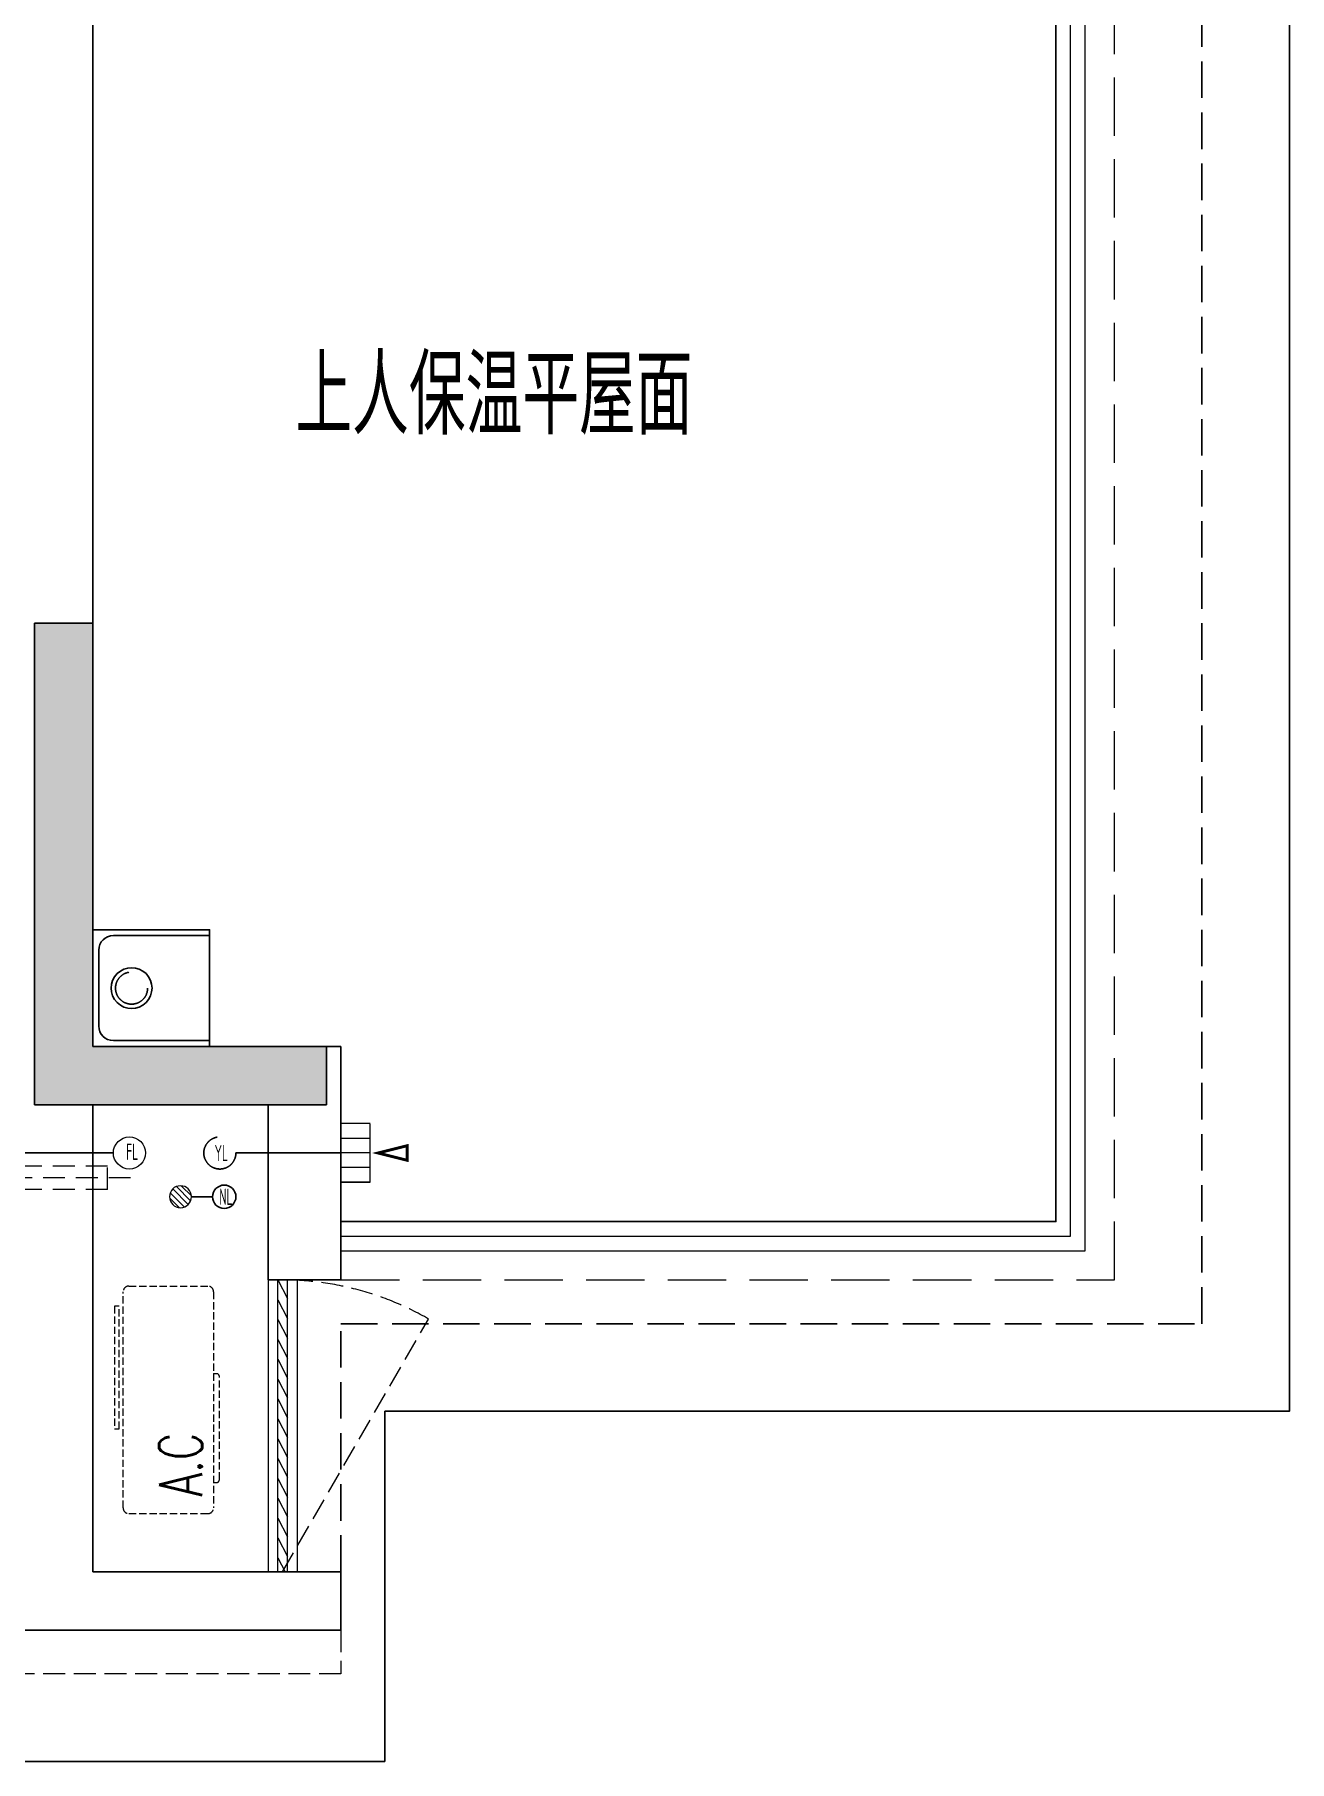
# Model space of a CAD drawing. Extents: x 3753737 to 4713801, y -857380 to 24339.
# Drawn here: x 4683849 to 4688149, y -768810 to -762892 of the extents above; entities that cross this region are included whole.
import ezdxf

# ---------------------------------------------------------------- set-up
doc = ezdxf.new("R2010")
doc.units = 0
doc.header["$LTSCALE"] = 1000
doc.header["$MEASUREMENT"] = 0
for name, pattern in [('#P_--_20B1_001_t3$0$DASH', [0.35, 0.25, -0.1]), ('DASH', [0.35, 0.25, -0.1]), ('HIDDEN', [0.375, 0.25, -0.125])]:
    doc.linetypes.add(name, pattern=pattern)
doc.layers.get('0').update_dxf_attribs({"linetype": 'CONTINUOUS'})
for name, color, linetype in [('!!电气', 1, 'CONTINUOUS'), ('COLU', 7, 'CONTINUOUS'), ('ROOF', 183, 'CONTINUOUS'), ('S-砼墙填充', 251, 'CONTINUOUS'), ('VPIPE-凝结', 150, 'CONTINUOUS'), ('VPIPE-雨水', 4, 'DASH'), ('WALL', 252, 'CONTINUOUS'), ('看线', 185, 'CONTINUOUS'), ('管', 193, 'CONTINUOUS')]:
    doc.layers.add(name, color=color, linetype=linetype)
for name, color, linetype, lineweight in [('EQUIP_地漏', 7, 'CONTINUOUS', 18), ('PUB_TEXT', 7, 'CONTINUOUS', 20), ('VPIPE-废水', 31, 'TG_F', 18), ('WINDOW', 146, 'CONTINUOUS', 20), ('平面-分水线', 189, 'CONTINUOUS', 15), ('平面-栏杆', 56, 'CONTINUOUS', 15), ('平面-看线', 252, 'CONTINUOUS', 15), ('平面-空调室内机', 176, 'CONTINUOUS', 9), ('平面-空调预留孔', 252, 'CONTINUOUS', 15)]:
    doc.layers.add(name, color=color, linetype=linetype, lineweight=lineweight)
doc.styles.add('_TCH_DIM', font='SIMPLEX', dxfattribs={"bigfont": 'GBCBIG'})
doc.styles.get("Standard").update_dxf_attribs({"font": 'gbenor.shx', "bigfont": 'gbcbig.shx'})
doc.styles.add('TG_LINETYPE', font='SIMPLEX', dxfattribs={"width": 0.8, "height": 3, "bigfont": 'HZTXT'})
doc.linetypes.add('TG_F', pattern='A,2,-0.3,["F",TG_LINETYPE,S=0.1,R=0,X=-0.23,Y=-0.15],0', length=2.3)

# ---------------------------------------------------------------- blocks, each defined once
blk = doc.blocks.new('$TwtSys$00000141')
at = {"color": 252}
for p, q in [((-47.09803151780761, 3.836055847277748), (-5.041545145413693, 45.89254221967349)), ((-47.09803151780761, 3.836055847277748), (-5.041545145413693, 45.89254221967349)), ((-43.60958444554853, -17.52724007043071), (17.52724007042889, 43.60958444554853)), ((-43.60958444554853, -17.52724007043071), (17.52724007042889, 43.60958444554853)), ((-33.23401871576607, -33.23401871577153), (33.23401871576607, 33.23401871576425)), ((-33.23401871576607, -33.23401871576971), (33.23401871576607, 33.23401871576425)), ((-16.17805684451741, -43.53063328177632), (43.79137317708955, 16.43879673983065)), ((-16.17805684451741, -43.53063328177632), (43.79137317708955, 16.43879673983247)), ((5.715553844029273, -46.12975947626182), (46.12974035062325, -5.715572969671484)), ((5.715553844029273, -46.12975947626182), (46.12974035062325, -5.715572969671484))]:
    blk.add_line(p, q, dxfattribs=at)
blk.add_circle((0, -1.818989403545856e-12), 47, dxfattribs=at)
blk.add_circle((0, -1.818989403545856e-12), 47, dxfattribs=at)
blk = doc.blocks.new('rtyryrtyeeretee')
at = {"layer": '平面-空调预留孔', "color": 252, "linetype": 'DASH', "ltscale": 0.1}
for p, q in [((669748.8674389471, 343882.007023841), (669748.8674389471, 343872.007023841)), ((670121.7031072036, 343872.007023841), (670121.7031072036, 343882.007023841)), ((669758.8674389471, 343862.007023841), (670111.7031072036, 343862.007023841))]:
    blk.add_line(p, q, dxfattribs=at)
blk.add_lwpolyline([(670352.8023801355, 344221.1163422599), (669932.984234771, 344221.1163422599), (669932.984234771, 344206.0022866031), (670352.8023801355, 344206.0022866031)], close=True, dxfattribs=at)
blk.add_lwpolyline([(670402.0143738759, 343882.0070238413), (669662.0143738759, 343882.007023841, -0.414213562373517), (669642.0143738759, 343902.007023841), (669642.0143738764, 344172.007023841, -0.414213562372746), (669662.0143738764, 344192.007023841), (670402.0143738755, 344192.007023841, -0.4142135623727947), (670422.0143738755, 344172.007023841), (670422.0143738759, 343902.0070238415, -0.4142135623733224)], format="xyb", close=True, dxfattribs=at)
for centre, start, end in [((669758.8674389471, 343872.007023841), 180, 270), ((670111.7031072036, 343872.007023841), 270, 0)]:
    blk.add_arc(centre, 10, start, end, dxfattribs=at)
at = {"layer": '平面-空调预留孔', "color": 252, "linetype": 'DASH', "ltscale": 0.1, "style": '_TCH_DIM', "width": 0.7058823529411765}
blk.add_text('A.C', height=146.88, dxfattribs=at).set_placement((669701.4101996182, 343921.6318135191))
blk = doc.blocks.new('dongkong')
at = {"layer": '平面-空调预留孔', "color": 8, "linetype": 'HIDDEN', "ltscale": 0.3}
for p, q in [((-603796.0415180789, 210899.900060961), (-603796.0415180789, 210431.4859232727)), ((-603836.0415180789, 210820.9630630909), (-603836.0415180789, 210510.8096162414)), ((-603836.0415180789, 210820.9630630909), (-603756.0415180789, 210820.9630630909)), ((-603756.0415180789, 210820.9630630909), (-603756.0415180789, 210510.8096162414))]:
    blk.add_line(p, q, dxfattribs=at)
blk.add_lwpolyline([(-603756.0415180789, 210510.8096162414), (-603836.0415180789, 210510.8096162414)], dxfattribs=at)
blk = doc.blocks.new('DFSFSF')
at = {"layer": '平面-分水线'}
for p, q in [((697141.9143252881, 775567.7311356195), (697141.9143252881, 775667.5561356199)), ((697342.3369560526, 775667.5561356199), (697142.6869560517, 775667.5561356199)), ((697193.1069603423, 775567.7311356195), (697193.1069603423, 775667.5561356199)), ((697242.5119560522, 775567.7311356195), (697242.5119560522, 775667.5561356199)), ((697291.916951762, 775567.7311356195), (697291.916951762, 775667.5561356199)), ((697342.3369560526, 775667.5561356199), (697342.3369560526, 775567.7311356195)), ((697342.3369560526, 775567.7311356195), (697342.3369560526, 775667.5561356199)), ((697342.3369560526, 775567.7311356195), (697142.6869560517, 775567.7311356195))]:
    blk.add_line(p, q, dxfattribs=at)
blk = doc.blocks.new('DFGDGDGD')
at = {"layer": '平面-分水线', "const_width": 10}
blk.add_lwpolyline([(697267.5119560522, 775440.6606483405), (697242.5119560522, 775540.6606483405), (697217.5119560522, 775440.6606483405)], close=True, dxfattribs=at)
blk.add_blockref('DFSFSF', (0, 0))
blk = doc.blocks.new('GDGDGRD')
at = {"layer": 'S-砼墙填充'}
h = blk.add_hatch(color=252, dxfattribs=at)
h.dxf.hatch_style = 1
h.paths.add_polyline_path([(423216.5787019108, 288315.363085822), (423216.5787019108, 288515.363085822), (424016.56728251, 288515.3630858291), (424016.5672813235, 289965.3630283001), (424216.5672813235, 289965.3630283001), (424216.56728251, 288315.3630858291)])
at = {"layer": 'COLU', "color": 252}
blk.add_lwpolyline([(423216.5787019108, 288315.363085822), (423216.5787019108, 288515.363085822), (424016.56728251, 288515.3630858291), (424016.5672813235, 289965.3630283001), (424216.5672813235, 289965.3630283001), (424216.56728251, 288315.3630858291)], close=True, dxfattribs=at)
blk = doc.blocks.new('A$C3EB2330C')
at = {"layer": '管', "color": 252}
for p, q in [((-0.0007213222561404109, 379.9995217677206), (329.9992786777439, 379.9995217677206)), ((379.9992786777439, 329.9995217677206), (379.9992786777439, 69.99952176772058)), ((329.9992786777439, 19.99952176772058), (-0.0007213222561404109, 19.99952176772058))]:
    blk.add_line(p, q, dxfattribs=at)
blk.add_lwpolyline([(399.9992786777439, 399.9995217677206), (399.9992786777439, -0.000478232279419899), (-0.0007213222561404109, -0.000478232279419899), (-0.0007213222561404109, 399.9995217677206)], close=True, dxfattribs=at)
for centre, start, end in [((329.9992786777439, 329.9995217677206), 0, 90), ((329.9992786777439, 69.99952176772058), 270, 360)]:
    blk.add_arc(centre, 50, start, end, dxfattribs=at)
blk.add_ellipse((267.4755955390865, 199.9995217677206), major_axis=(-49.49747468307308, -49.49747468307304), ratio=0.9999999999994058, start_param=-0.7853981633977454, end_param=5.49778714378184, dxfattribs=at)
blk = doc.blocks.new('$WINLIB2D$00000039')
at = {"color": 0}
for points in [[(-0.4999999999983409, 0.5000000000445652), (-0.4999999999999964, -0.4999999999999716)], [(0.5000000000016591, 0.4999999999536158), (-0.4999999999983409, 0.5000000000445652)], [(0.4999999999983338, -0.5000000000463842), (0.4999999999999609, 0.4999999999999432)], [(-0.499999999999428, 0.1666666667124446), (0.500000000000572, 0.1666666666205998)], [(-0.3838834764901549, -0.166666666632409), (-0.4479860405916831, 0.1666666667079113)], [(-0.3158924398378069, -0.166666666637866), (-0.3799950039392748, 0.1666666667006353)], [(-0.2479014031851996, -0.166666666645142), (-0.3120039672867243, 0.1666666666951784)], [(-0.1799103665328481, -0.1666666666505989), (-0.2440129306343159, 0.1666666666887977)], [(-0.1119193298802692, -0.1666666666569512), (-0.1760218939817904, 0.1666666666824455)], [(-0.04392829322788927, -0.1666666666633319), (-0.1080308573293216, 0.1666666666760648)], [(0.02406274342471804, -0.1666666666696841), (-0.04003982067680312, 0.1666666666697125)], [(0.09205378007703402, -0.1666666666751411), (0.02795121597557682, 0.1666666666642556)], [(0.1600448167296129, -0.1666666666815217), (0.0959422526280953, 0.1666666666578749)], [(0.2280358533819644, -0.166666666687874), (0.163933289280525, 0.1666666666505989)], [(0.2960268900345753, -0.1666666666942547), (0.231924325933047, 0.1666666666460657)], [(0.3640179266869801, -0.1666666667006069), (0.2999153625854838, 0.166666666639685)], [(0.4320089633395341, -0.1666666667060639), (0.3679063992380058, 0.166666666632409)], [(0.4999999999916831, -0.1666666667115209), (0.4358974358904746, 0.1666666666260568)], [(-0.4518745131427302, -0.1666666666260284), (-0.5000000000072298, 0.08358586507802102)], [(-0.500000000000572, -0.1666666666214951), (0.499999999999428, -0.1666666667124446)], [(0.4999999999983338, -0.5000000000463842), (-0.5000000000016662, -0.4999999999554348)]]:
    blk.add_lwpolyline(points, dxfattribs=at)
blk = doc.blocks.new('A$C100F5A36')
at = {"layer": 'ROOF', "color": 252, "ltscale": 0.8}
for points in [[(59402.46586443065, -18232.39991673001), (62502.46589044062, -18232.39992696489), (62502.46589061804, -9232.405966357444), (60552.46588879451, -9232.381801333162), (60552.46588873025, -8232.399925305857), (53702.46543226065, -8232.399925158592)], [(59252.46589201549, -17582.3999160697), (61702.46589045366, -17582.39992471668), (61702.465890605, -9882.39724015724), (59902.46588883642, -9882.373075132957), (59902.46588877216, -8882.399925291887), (53702.46543224668, -8882.399925158592)]]:
    blk.add_lwpolyline(points, dxfattribs=at)
at = {"layer": 'VPIPE-凝结', "color": 252, "ltscale": 0.1}
blk.add_line((58472.46349102724, -17347.39991877403), (58132.46589050163, -17347.39994902932), dxfattribs=at)
at = {"layer": 'VPIPE-凝结', "color": 252}
blk.add_line((59252.46589133423, -17347.44158144388), (58892.46827418404, -17347.4416414554), dxfattribs=at)
at = {"layer": 'VPIPE-凝结', "color": 252, "ltscale": 0.1}
blk.add_lwpolyline([(58740.06828999938, -17497.39993190137), (58812.46828999929, -17497.39993010089)], dxfattribs=at)
at = {"layer": 'VPIPE-凝结', "color": 252}
blk.add_circle((58852.46828999929, -17497.39993010089), 40, dxfattribs=at)
at = {"layer": 'VPIPE-废水', "color": 252}
blk.add_circle((58527.46349102724, -17347.39991877403), 55, dxfattribs=at)
at = {"layer": 'VPIPE-雨水', "color": 252}
for centre in [(58535.00099387998, -16782.39983079839), (58837.46828999929, -17347.39993190137)]:
    blk.add_circle(centre, 55, dxfattribs=at)
at = {"layer": 'WALL', "color": 252}
for p, q in [((58402.46589047408, -16982.39991757332), (58402.46589057607, -12482.39992488577)), ((58402.46589047408, -16982.39991757332), (59252.46589135063, -16982.3999175565)), ((59252.46589132398, -17782.3999160741), (59252.46589135063, -16982.3999175565)), ((58402.46589051472, -17182.39991757336), (59002.46589134389, -17182.39991756148)), ((58402.46589120184, -18782.39992365398), (58402.46589051472, -17182.39991757336)), ((59002.46589132398, -17782.39991606579), (59002.46589134389, -17182.39991756148)), ((59002.46589132398, -17782.39991606579), (59252.46589132398, -17782.3999160741)), ((58402.46589120184, -18782.39992365398), (59252.46585433038, -18782.39991605002)), ((59252.46585433038, -18782.39991605002), (59252.4658561196, -18982.39991605002)), ((58102.46589202061, -18982.39992643753), (58302.46589218872, -18982.39992454881)), ((58302.46589213896, -18982.39992454881), (59252.4658561196, -18982.39991605002))]:
    blk.add_line(p, q, dxfattribs=at)
at = {"layer": 'WINDOW', "color": 252, "linetype": 'DASH', "ltscale": 0.3}
blk.add_lwpolyline([(59052.46589057334, -18782.39992363122), (59552.46589057194, -17916.37451984803, 0.1316524975897076), (59052.46589056356, -17782.39992363285)], format="xyb", dxfattribs=at)
at = {"layer": '平面-栏杆', "color": 252}
for points in [[(59252.4658916695, -17682.3999160697), (61802.46589045133, -17682.39992506255), (61802.46589060687, -9782.398582649534), (60002.46588883037, -9782.374417625251), (60002.46588876564, -8782.3999252941), (53702.46543224901, -8782.399925158592)], [(59252.46589184273, -17632.3999160697), (61752.46589045227, -17632.39992488967), (61752.46589060593, -9832.397911403328), (59952.46588883363, -9832.373746379046), (59952.4658887689, -8832.399925292935), (53702.46543224761, -8832.399925158592)]]:
    blk.add_lwpolyline(points, dxfattribs=at)
at = {"layer": '平面-看线', "color": 252, "linetype": 'DASH', "ltscale": 0.8}
blk.add_lwpolyline([(59252.46589132398, -17782.3999160697), (61902.46589044947, -17782.39992540842), (61902.46589060919, -9682.399925141828), (60102.46588882385, -9682.375760117546), (60102.46588875912, -8682.399925296195), (53702.46543225087, -8682.399925158592)], dxfattribs=at)
at = {"layer": '平面-看线', "color": 252, "linetype": 'DASH', "ltscale": 0.3}
blk.add_lwpolyline([(59252.46585611999, -18982.39991605002), (59252.46585611999, -19132.39991605002), (58102.46589343715, -19132.39992691018), (58102.46591193043, -18982.3990503177)], dxfattribs=at)
at = {"layer": '看线', "color": 252, "linetype": '#P_--_20B1_001_t3$0$DASH', "ltscale": 0.5}
blk.add_lwpolyline([(59252.46585433045, -18782.39991455898), (59252.46585712349, -17932.39991623396), (62202.46589044668, -17932.39992592717), (62202.46589061199, -9532.401938880328), (60252.46588881407, -9532.377773856046), (60252.46588874981, -8532.399925299454), (53702.46543225413, -8532.399925158592)], dxfattribs=at)
at = {"layer": '看线', "color": 252}
blk.add_lwpolyline([(59402.46586443065, -18232.39991673001), (59402.4658604688, -19432.39991605002), (39052.4648802015, -19432.39991605002), (39052.47008036403, -17932.39991721977), (36802.46589077916, -17932.39992461284)], dxfattribs=at)
at = {"color": 252, "xscale": -1}
blk.add_blockref('GDGDGRD', (482419.0445932513, -305497.7630110036), dxfattribs=at)
at = {"color": 252, "xscale": -1, "rotation": 90}
blk.add_blockref('DFGDGDGD', (834920.0220269514, 679895.0703746097), dxfattribs=at)
at = {"color": 252, "rotation": 90.00000000000001}
blk.add_blockref('rtyryrtyeeretee', (402697.9564057169, -688225.3473775827), dxfattribs=at)
at = {"layer": 'EQUIP_地漏', "color": 252, "xscale": 0.8, "yscale": -0.8, "zscale": 0.8, "rotation": 180}
blk.add_blockref('$TwtSys$00000141', (58702.46828999929, -17497.39993190137), dxfattribs=at)
at = {"layer": 'WINDOW', "color": 252, "xscale": -1000, "yscale": 100, "zscale": -1000, "rotation": 270}
blk.add_blockref('$WINLIB2D$00000039', (59052.45275498554, -18282.39992363215), dxfattribs=at)
at = {"layer": '平面-空调室内机', "color": 252, "ltscale": 0.3, "xscale": -1, "rotation": 270}
blk.add_blockref('dongkong', (-152368.2271016096, 586363.6407292793), dxfattribs=at)
at = {"layer": '管', "color": 252, "rotation": 180}
blk.add_blockref('A$C3EB2330C', (58802.47658941895, -16582.40030903067), dxfattribs=at)
at = {"layer": 'PUB_TEXT', "color": 252}
blk.add_text('上人保温平屋面', height=270.0709219858156, dxfattribs=at).set_placement((59096.12438010424, -14885.76301100338))
at = {"layer": 'PUB_TEXT', "color": 252, "width": 0.6}
for s, p in [('FL', (58516.45776279121, -17371.24012048356)), ('YL', (58819.26828999929, -17375.39993190137)), ('NL', (58835.66829022048, -17525.39993190137))]:
    blk.add_text(s, height=56.00000000000001, dxfattribs=at).set_placement(p)

msp = doc.modelspace()

# ---------------------------------------------------------------- block references
at = {"layer": '!!电气'}
msp.add_blockref('A$C100F5A36', (4625646.165886384, -749377.1780669868), dxfattribs=at)

doc.saveas('drawing.dxf')
